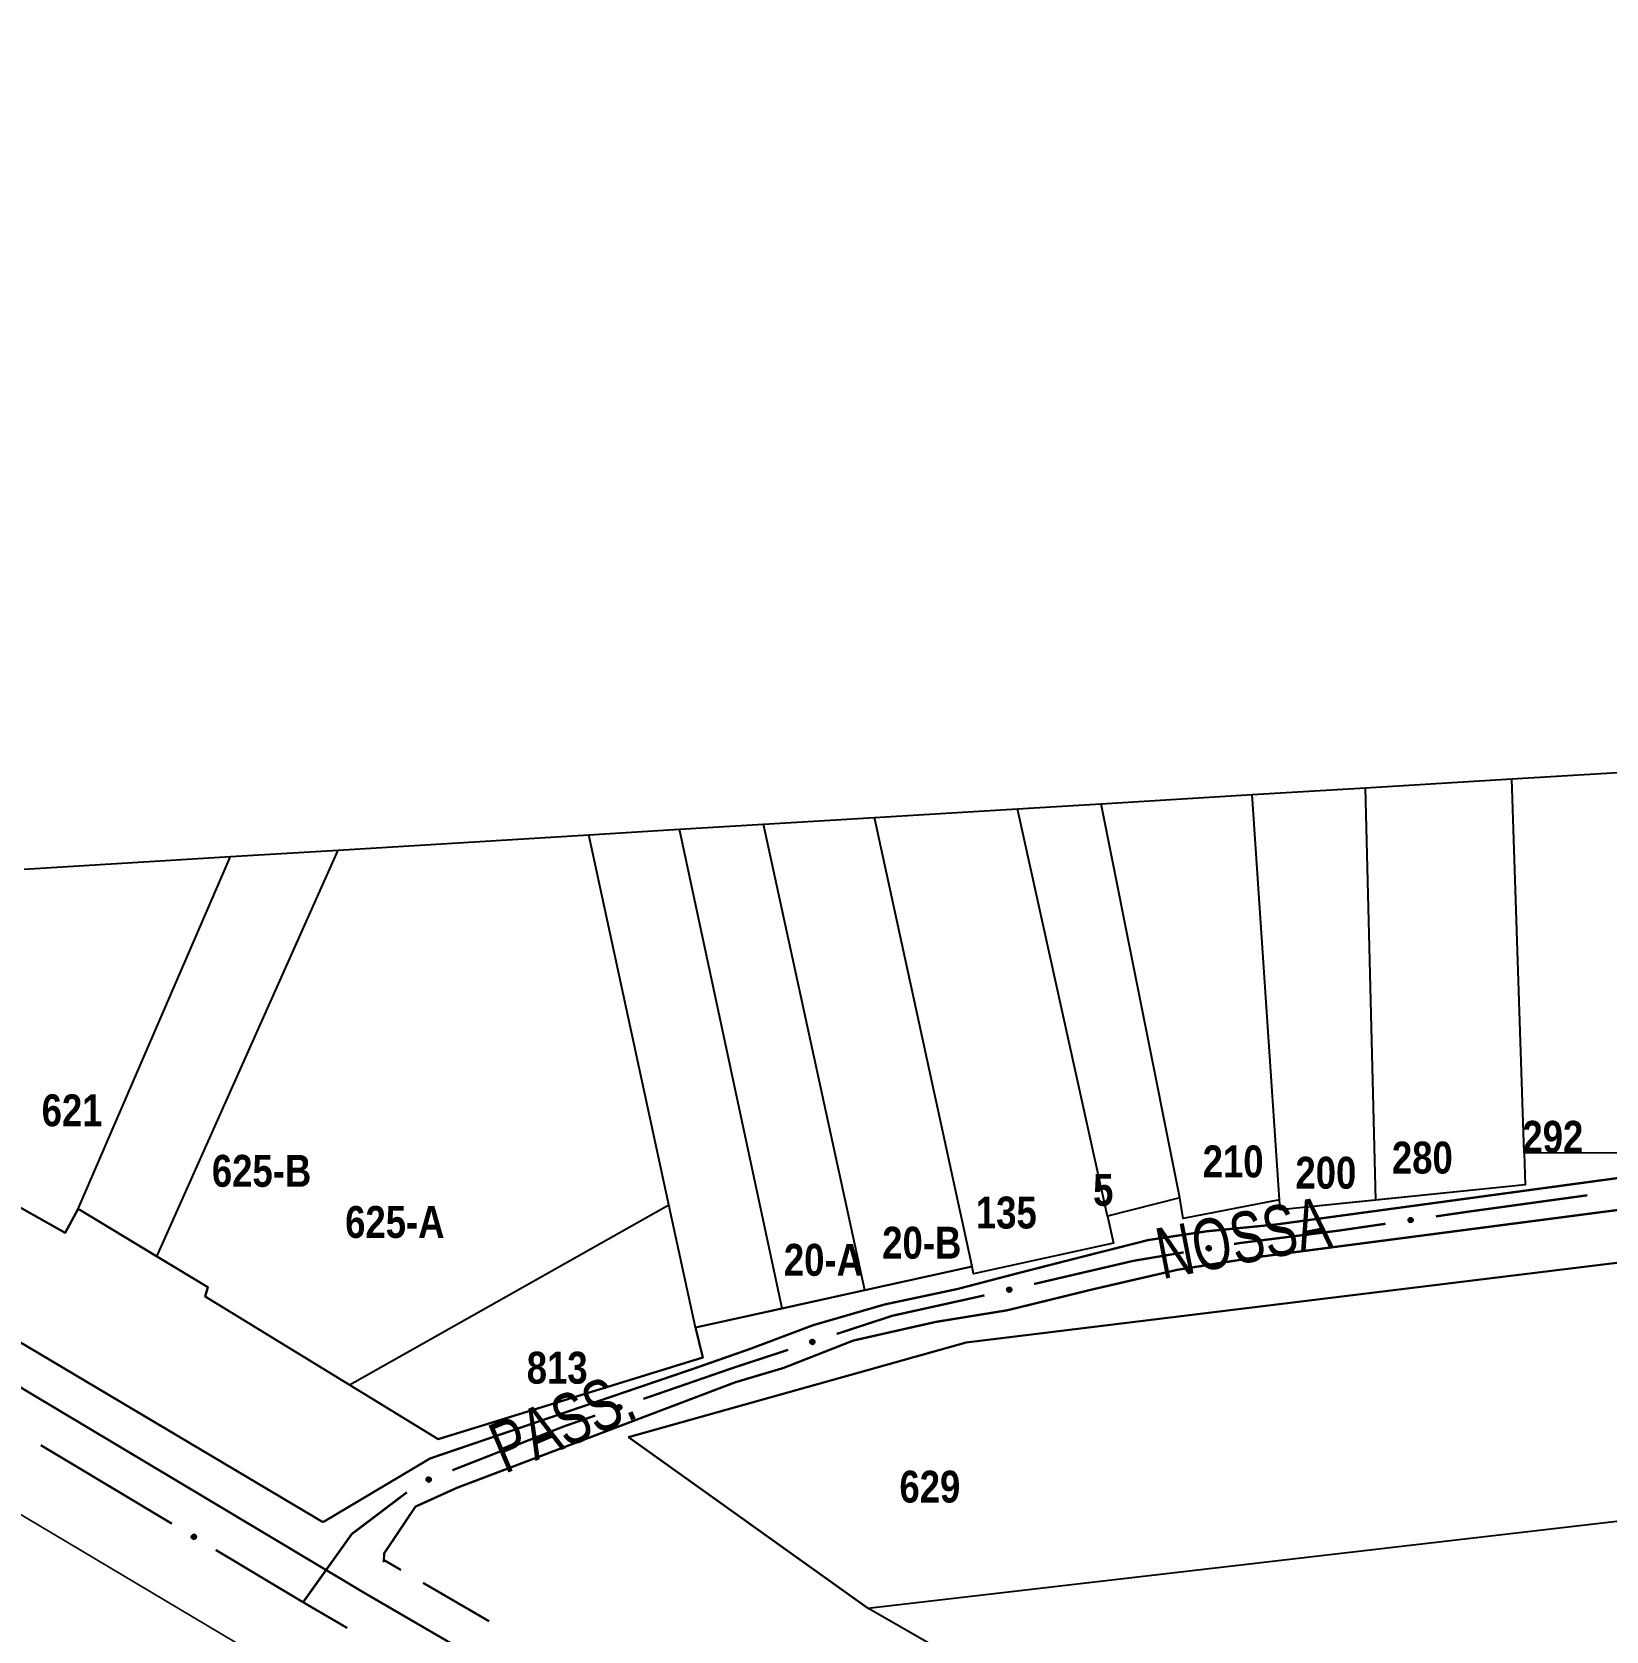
# Model space of a CAD drawing. Extents: x 203591 to 208218, y 4854879 to 4857795.
# Drawn here: x 203921.1 to 204044.6, y 4855859 to 4855984.5 of the extents above; entities that cross this region are included whole.
import ezdxf
from ezdxf.enums import TextEntityAlignment as Align

# ---------------------------------------------------------------- set-up
doc = ezdxf.new("R2010")
doc.units = 0
doc.header["$LTSCALE"] = 1.5
doc.header["$MEASUREMENT"] = 0
doc.linetypes.add('PHANTOMX2', pattern=[5, 2.5, -0.5, 0.5, -0.5, 0.5, -0.5])
doc.linetypes.add('TRACO_25', pattern=[8, 3, -1, 1, -1, 1, -1])
for name, color, linetype in [('CD-MALHA-LOTES', 40, 'CONTINUOUS'), ('LM-LIM-SETOR-FISCAL', 7, 'CONTINUOUS'), ('RU-QUADRAS', 210, 'CONTINUOUS'), ('SV-EIXO-ROD-ESTR', 7, 'CONTINUOUS'), ('SV-EIXO-RUA-N-PAV', 6, 'CONTINUOUS'), ('SV-FX-DOM-FED', 20, 'CONTINUOUS'), ('SV-ROD-ESTADUAIS', 20, 'CONTINUOUS'), ('SV-RUA-NAO-PAV-S-GUIA-C-GUIA', 7, 'PHANTOMX2'), ('SV-TXT-RUA-N-PAV-S-GUIA-C-GUIA', 7, 'CONTINUOUS'), ('Th_NmrPorta', 7, 'CONTINUOUS')]:
    doc.layers.add(name, color=color, linetype=linetype)
doc.styles.add('ARIAL', font='ARIAL.TTF')
doc.styles.get("Standard").update_dxf_attribs({"font": 'swisscbo.ttf'})
doc.linetypes.add('Limite', pattern='A,20,-3,[130,ltypeshp.shx,S=6.35,R=0,X=0,Y=0],-3,20', length=46)

msp = doc.modelspace()

# ---------------------------------------------------------------- linework, layer by layer
at = {"layer": 'CD-MALHA-LOTES', "linetype": 'Continuous', "flags": 128}
for points in [[(204025.7, 4855925.19), (204037.19, 4855925.89)], [(204037.19, 4855925.89), (204047.68, 4855926.52)], [(204038.15, 4855896.56), (204037.19, 4855925.89)], [(204004.95, 4855923.93), (204016.81, 4855924.65)], [(204016.81, 4855924.65), (204025.7, 4855925.19)], [(204018.96, 4855892.86), (204016.81, 4855924.65)], [(204026.52, 4855892.84), (204025.7, 4855925.19)], [(203978.46, 4855922.32), (203987.18, 4855922.85)], [(203987.18, 4855922.85), (203998.4, 4855923.53)], [(203994.83, 4855887.63), (203987.18, 4855922.85)], [(203998.4, 4855923.53), (204004.95, 4855923.93)], [(204005.45, 4855891.58), (203998.4, 4855923.53)], [(204011.13, 4855893.03), (204004.95, 4855923.93)], [(203964.76, 4855921.49), (203971.88, 4855921.93)], [(203971.88, 4855921.93), (203978.46, 4855922.32)], [(203979.92, 4855884.34), (203971.88, 4855921.93)], [(203986.42, 4855885.77), (203978.46, 4855922.32)], [(203930.86, 4855888.42), (203945.08, 4855920.3)], [(203936.63, 4855919.79), (203945.08, 4855920.3)], [(203945.08, 4855920.3), (203964.76, 4855921.49)], [(203971.04, 4855892.46), (203964.76, 4855921.49)], [(203920.45, 4855918.81), (203936.63, 4855919.79)], [(203924.68, 4855892.16), (203936.63, 4855919.79)], [(203908.66, 4855898.71), (203923.66, 4855890.27), (203924.68, 4855892.16)], [(204048.57, 4855896.53), (204038.15, 4855896.56)], [(204038.15, 4855896.56), (204038.23, 4855894.05)], [(204038.23, 4855894.05), (204026.52, 4855892.84)], [(204093.07, 4855893.76), (203994.38, 4855881.67), (203967.87, 4855874.24)], [(204011.13, 4855893.03), (204005.45, 4855891.58)], [(204018.96, 4855892.86), (204011.41, 4855891.41), (204011.13, 4855893.03)], [(204019.01, 4855892.07), (204018.96, 4855892.86)], [(204026.52, 4855892.84), (204019.01, 4855892.07)], [(203924.68, 4855892.16), (203930.86, 4855888.42)], [(203945.97, 4855878.36), (203971.04, 4855892.46)], [(203973.12, 4855882.84), (203971.04, 4855892.46)], [(204005.45, 4855891.58), (204005.94, 4855889.47), (203994.95, 4855887.06), (203994.83, 4855887.63)], [(203930.86, 4855888.42), (203934.85, 4855886.01)], [(203986.42, 4855885.77), (203994.83, 4855887.63)], [(203934.85, 4855886.01), (203934.64, 4855885.28)], [(203934.64, 4855885.28), (203945.97, 4855878.36)], [(203979.92, 4855884.34), (203986.42, 4855885.77)], [(203973.12, 4855882.84), (203979.92, 4855884.34)], [(203952.94, 4855874.1), (203973.7, 4855880.51), (203973.12, 4855882.84)], [(203945.97, 4855878.36), (203952.94, 4855874.1)], [(203967.87, 4855874.24), (203986.66, 4855860.84)], [(203986.66, 4855860.84), (204092.05, 4855873.08)], [(204180.98, 4855749.27), (203986.66, 4855860.84)]]:
    msp.add_lwpolyline(points, dxfattribs=at)
at = {"layer": 'LM-LIM-SETOR-FISCAL', "linetype": 'Limite', "ltscale": 0.1, "const_width": 0.13, "flags": 128}
msp.add_lwpolyline([(205796.415, 4856248.315), (205682.51, 4856182.65), (205659.3, 4856170.51), (205621.44, 4856158.01), (205507.35, 4856123.37), (205407.36, 4856092.31), (205394.74, 4856089.5), (205362.25, 4856082.61), (205354.69, 4856080.34), (205337.55, 4856076.77), (205289.87, 4856073.56), (205229.36, 4856070.3), (205219.27, 4856069.56), (205147.92, 4856065.7), (205113.32, 4856064.4), (205090.92, 4856063.16), (205009.9, 4856058.92), (204851.88, 4856050.7), (204687.08, 4856042.13), (204637.14, 4856038.78), (204603.03, 4856036.66), (204553.89, 4856035.32), (204520.66, 4856035.13), (204502.57, 4856037.61), (204484.57, 4856041.23), (204412.67, 4856060.75), (204330.68, 4856083.79), (204299.16, 4856093.11), (204270.41, 4856101.78), (204253.26, 4856107.22), (204244.69, 4856110.17), (204218.41, 4856111.79), (204202.69, 4856112.17), (204189.55, 4856111.98), (204142.89, 4856109.12), (204035.38, 4856102.27), (203993.42, 4856098.93), (203985.94, 4856098.57), (203969, 4856097.51), (203907.01, 4856092.75), (203828.45, 4856087.6), (203806.83, 4856085.89), (203745.43, 4856081.58), (203724.99, 4856080.15), (203677.22, 4856076.56), (203633.71, 4856071.22), (203591.04, 4856063.51), (203660.37, 4856023.03), (203705.27, 4855996.41), (203743.77, 4855973.31), (203818.31, 4855928.72), (203887.09, 4855887.86), (203952.66, 4855848.85), (204025, 4855805.96), (204088.2, 4855766.95), (204107.49, 4855755.62), (204177.8, 4855715.26), (204283.05, 4855651.55), (204316.3, 4855629.3), (204344.05, 4855608.74), (204359.413431, 4855596.133587), (204366.73, 4855590.13), (204395.58, 4855561.78), (204414.87, 4855540.12), (204436.53, 4855514.57), (204458.95, 4855485.04), (204486.36, 4855444.86), (204505.82, 4855416.26), (204534.16, 4855377.59), (204568.85, 4855328.27), (204604.98, 4855276.24), (204637.1, 4855229.79), (204661.77, 4855193.9), (204679.77, 4855167.91), (204703.32, 4855133.45), (204736.81, 4855084.64), (204752.67, 4855062.31), (204783.23, 4855019.37), (204803.12, 4854991.18), (204834.249649, 4854948.199642), (204845.64, 4854959.83), (204876.75, 4854964.71), (204914.35, 4854970.84), (204996.87, 4854983.31), (205090.66, 4854997.71), (205105.98, 4854999.94), (205187.94, 4855012.05), (205245.94, 4855021.11), (205272.68, 4855025.85), (205289.82, 4855028.52), (205353.63, 4855038.1), (205379.87, 4855044.32), (205380.17, 4855053.59), (205399.55, 4855054.95), (205426.54, 4855056.03), (205437.99, 4855056.62), (205499.63, 4855060.67), (205539.31, 4855063.19), (205567.09, 4855064.98), (205582.41, 4855066.09), (205635.91, 4855070), (205692.95, 4855073.42), (205739.37, 4855076.32), (205755.85, 4855076.88), (205779.09, 4855078.91), (205796.39, 4855080.33), (205832.27, 4855082.2), (205855.36, 4855083.58), (205884.96, 4855084.97), (205904.85, 4855085.43), (205945.85, 4855088.06), (205975.45, 4855089.94), (205990.04, 4855090.61), (206010.45, 4855091.62), (206021.42, 4855091.93), (206022.38, 4855094.63), (206023.19, 4855099.07), (206023.73, 4855105.32), (206023.73, 4855114.57), (206023.61, 4855122.77), (206023.73, 4855128.91), (206023.31, 4855148.74), (206059.09, 4855155.08), (206090.43, 4855139.24), (206138.56, 4855111.07), (206178.75, 4855088.19), (206206.79, 4855072.52), (206222.46, 4855062.86), (206230.38, 4855057.64), (206237.19, 4855052.51), (206245.02, 4855046.96), (206277.61, 4855028.92), (206315.11, 4855009.06), (206322.43, 4855004.94), (206334.61, 4854998.15), (206344.05, 4854991.94), (206370.01, 4854978.16), (206377.13, 4854974.52), (206383.62, 4854970.88), (206391.86, 4854965.97), (206400.96, 4854960.99), (206409.67, 4854956.24), (206418.06, 4854951.81), (206428.03, 4854946.58), (206436.74, 4854941.99), (206446.39, 4854936.45), (206454.94, 4854931.86), (206463.33, 4854927.27), (206473.94, 4854921.41), (206483.44, 4854916.66), (206493.49, 4854911.28), (206502.2, 4854906.53), (206509.16, 4854902.73), (206517.55, 4854899.17), (206528.48, 4854896), (206549.69, 4854889.67), (206564.41, 4854883.97), (206567.2, 4854879.08), (206570.83, 4854883.26), (206576.05, 4854891.17), (206582.86, 4854902.57), (206588.24, 4854910.17), (206594.1, 4854919.67), (206601.38, 4854929.09), (206611.99, 4854937.95), (206625.76, 4854949.98), (206640.32, 4854965.18), (206646.34, 4854973.73), (206650.93, 4854980.7), (206656.31, 4854989.4), (206659.8, 4854993.84), (206666.37, 4855000.56), (206674.91, 4855008.32), (206682.51, 4855016.24), (206687.1, 4855021.3), (206689.8, 4855026.21), (206695.97, 4855035.87), (206702.46, 4855046.95), (206709.74, 4855060.01), (206715.44, 4855068.88), (206721.77, 4855075.21), (206727.79, 4855082.65), (206732.22, 4855088.66), (206736.5, 4855097.05), (206739.58, 4855106.79), (206740.85, 4855116.29), (206741.17, 4855125.63), (206741.64, 4855134.02), (206741.17, 4855142.09), (206742.12, 4855150.72), (206742.75, 4855160.06), (206742.43, 4855173.36), (206743.07, 4855183.81), (206745.76, 4855192.36), (206748.45, 4855197.74), (206758.11, 4855205.5), (206768.24, 4855208.82), (206775.2, 4855210.56), (206778.84, 4855212.3), (206783.44, 4855216.26), (206786.6, 4855221.64), (206789.29, 4855225.29), (206792.14, 4855229.4), (206795.63, 4855232.73), (206801.01, 4855234.47), (206808.45, 4855236.21), (206816.52, 4855237.63), (206822.22, 4855240.17), (206827.6, 4855242.54), (206831.4, 4855244.28), (206836.63, 4855244.44), (206839.95, 4855243.97), (206842.19, 4855243.65), (206845.62, 4855240.46), (206849.62, 4855235.99), (206854.58, 4855232.12), (206859.64, 4855229.78), (206864.76, 4855227.39), (206870.2, 4855225.04), (206874.73, 4855222.3), (206878.92, 4855219.29), (206882.98, 4855215.83), (206887.98, 4855212.7), (206893.95, 4855209.85), (206900.29, 4855207.85), (206907.15, 4855206.19), (206913.73, 4855205.04), (206920.81, 4855203.6), (206927.56, 4855201.94), (206933.6, 4855200.48), (206939.89, 4855199.17), (206945.67, 4855197.5), (206951.88, 4855196.77), (206955.646692, 4855197.169441), (206957.306662, 4855197.34315), (206961.862616, 4855199.664984), (206966.527907, 4855198.429918), (206972.051755, 4855197.762708), (206977.408644, 4855196.392723), (206983.226231, 4855195.866614), (206988.517313, 4855195.575902), (206994.381656, 4855194.986132), (206999.439545, 4855194.39722), (207005.614593, 4855193.621657), (207012.363297, 4855193.601324), (207017.572169, 4855195.36525), (207023.03395, 4855199.405412), (207027.732957, 4855202.047994), (207032.274552, 4855204.906141), (207036.833943, 4855207.976499), (207041.709791, 4855210.664404), (207047.645836, 4855212.460922), (207053.627362, 4855214.050921), (207060.025663, 4855216.416757), (207065.622577, 4855219.182648), (207071.297192, 4855222.28006), (207076.000549, 4855226.442043), (207079.81713, 4855231.025691), (207081.103271, 4855236.760794), (207082.59759, 4855241.307754), (207088.023389, 4855243.939561), (207090.578395, 4855249.590665), (207089.808985, 4855256.17649), (207088.296416, 4855261.394437), (207091.682817, 4855264.782116), (207096.437455, 4855266.14688), (207101.10609, 4855269.633922), (207105.023599, 4855274.180832), (207109.741577, 4855275.556417), (207115.560457, 4855275.105675), (207120.834136, 4855274.222138), (207125.843848, 4855273.366924), (207131.736831, 4855271.630579), (207137.125757, 4855270.101991), (207140.28442, 4855270.079902), (207149.515925, 4855272.920652), (207159.750695, 4855279.150512), (207168.205506, 4855287.160332), (207178.440276, 4855293.835183), (207190.455007, 4855299.175063), (207198.909818, 4855306.294903), (207210.479558, 4855312.524764), (207226.054209, 4855320.312089), (207238.95892, 4855331.88183), (207248.7487, 4855350.571411), (207250.973651, 4855379.940753), (207256.758521, 4855404.860194), (207263.433371, 4855423.994765), (207271.888182, 4855446.689256), (207282.567942, 4855472.943668), (207294.805168, 4855494.970674), (207326.84445, 4855524.340016), (207365.558582, 4855558.159258), (207387.072345, 4855586.866424), (207407.157013, 4855615.155159), (207422.962295, 4855638.924947), (207434.532036, 4855666.069339), (207438.091956, 4855689.65381), (207436.311996, 4855734.152813), (207437.646966, 4855776.64936), (207435.867006, 4855804.683732), (207437.201976, 4855838.502973), (207442.986846, 4855862.087445), (207450.106687, 4855888.786846), (207460.341457, 4855908.811397), (207484.893222, 4855935.842551), (207514.888754, 4855951.474025), (207555.868566, 4855955.698748), (207618.394465, 4855944.291996), (207657.684388, 4855935.842551), (207679.230475, 4855930.772883), (207701.081061, 4855927.500978), (207727.335472, 4855933.285849), (207757.594794, 4855943.075629), (207797.198906, 4855948.41551), (207840.362939, 4855943.520619), (207880.857031, 4855931.060899), (207908.46854, 4855922.081144), (207928.081857, 4855916.750273), (207978.978222, 4855907.32502), (207988.919986, 4855905.773418), (208022.363859, 4855902.136547), (208058.853041, 4855901.246567), (208090.002343, 4855903.026527), (208114.955167, 4855908.683361), (208130.682304, 4855913.813432), (208161.847626, 4855928.407512), (208188.891822, 4855948.61949), (208218.286591, 4855981.057933), (208187.445907, 4855991.449903), (208165.321069, 4856010.222493), (208159.224361, 4856022.94), (208156.58974, 4856039.12589), (208148.685879, 4856065.472094), (208141.72335, 4856085.385589), (208131.121743, 4856100.600365), (208114.978287, 4856123.563692), (208106.091421, 4856139.449948), (208093.205298, 4856162.116022), (208084.73682, 4856199.326829), (208076.797221, 4856229.27502), (208073.616124, 4856257.1496), (208067.838157, 4856284.431712), (208065.021572, 4856320.096316), (208063.518292, 4856367.226456), (208062.416051, 4856397.165935), (208051.054374, 4856419.94066), (208041.168955, 4856425.250761), (208034.147983, 4856457.455812), (208021.67975, 4856492.348298), (208031.159526, 4856541.689942), (208020.976111, 4856586.808408), (208019.467809, 4856600.268866), (208028.327718, 4856624.553543), (208027.926294, 4856671.90573), (208026.162133, 4856750.628679), (208030.440265, 4856795.701991), (208034.406877, 4856848.418794), (208036.125381, 4856871.257936), (208022.299519, 4856927.922659), (208010.560024, 4856953.886397), (208008.303255, 4856989.771934), (207999.795743, 4857038.357717), (207992.204293, 4857055.360826), (207973.187812, 4857100.767903), (207964.482023, 4857136.653753), (207955.32649, 4857174.790688), (207947.06, 4857205.66), (207936.24, 4857242.09), (207927.67, 4857273.58), (207918.98, 4857320.37), (207891.61, 4857379.79), (207864.78, 4857442.58), (207832.53, 4857508.13), (207814.62, 4857556.12), (207809.96, 4857575.68), (207785.03, 4857617.04), (207772.89, 4857638.07), (207748.63, 4857685.56), (207726.14, 4857726.05), (207670.54, 4857791.94), (207637.716929, 4857752.579866), (207327.499503, 4857249.046871), (207320.676618, 4857251.493261), (207314.080136, 4857253.877844), (207301.63279, 4857226.347664), (207278.712679, 4857178.433894), (207276.5774, 4857174.787641), (207262.892453, 4857152.57806), (207252.462304, 4857134.399802), (207240.885989, 4857115.917861), (207229.906692, 4857098.269253), (207214.91377, 4857077.033986), (207202.397592, 4857060.643753), (207187.795384, 4857042.763498), (207183.851205, 4857038.068132), (207172.84771, 4857025.964287), (207149.87276, 4857002.228535), (207122.979462, 4856978.24558), (207115.279823, 4856971.792429), (207096.554824, 4856956.721089), (207093.179038, 4856954.256239), (207063.969674, 4856931.265115), (207039.009706, 4856911.05036), (207002.55255, 4856880.952023), (206995.622513, 4856875.427191), (206955.697742, 4856843.197587), (206925.76, 4856819.17), (206889.95, 4856790.29), (206863.87, 4856769.12), (206847.05, 4856755.62), (206812.934473, 4856729.478313), (206791.2, 4856713), (206771.48, 4856697.98), (206751.62, 4856684.07), (206724.81, 4856665.42), (206695.34, 4856644.45), (206670.42, 4856628.03), (206663.08, 4856623.07), (206633.21, 4856602.21), (206600.85, 4856580.16), (206591.4, 4856573.83), (206573.31, 4856561.53), (206563.13, 4856555.38), (206553.22, 4856549.54), (206544.9, 4856545.03), (206536.19, 4856541.04), (206524.84, 4856536.19), (206513.22, 4856531.58), (206498.3, 4856526.31), (206481.81, 4856521.39), (206460.98, 4856515.61), (206436.55, 4856509.25), (206404.85, 4856501.32), (206376.503498, 4856494.172169), (206338.854515, 4856484.264542), (206332.61, 4856481.61), (206321.41, 4856478.45), (206309.98, 4856474.91), (206297.27, 4856470.73), (206283.09, 4856465.93), (206265.98, 4856460.4), (206237.37, 4856450.17), (206227.79, 4856446.64), (206207.64, 4856438.98), (206187.88, 4856431.02), (206170.1, 4856423.58), (206145.59, 4856412.49), (206123.09, 4856402.3), (206095.56, 4856389.84), (206084.72388, 4856385.188271), (206064.4, 4856375.95), (206043.92, 4856366.69), (206002.95, 4856348.23), (205973.98, 4856334.81), (205918.83, 4856309.59), (205889.94, 4856296.39), (205871.28, 4856287.81), (205863.09, 4856283.51), (205834.67, 4856269.04), (205796.415, 4856248.315)], dxfattribs=at)
at = {"layer": 'RU-QUADRAS', "color": 6, "linetype": 'Continuous'}
msp.add_lwpolyline([(204068.16, 4855896.53), (204038.15, 4855896.56), (204038.23, 4855894.05), (204019.01, 4855892.07), (204018.96, 4855892.86), (204011.41, 4855891.41), (204011.13, 4855893.03), (204005.45, 4855891.58), (204005.94, 4855889.47), (203994.95, 4855887.06), (203994.83, 4855887.63), (203973.12, 4855882.84), (203973.7, 4855880.51), (203952.94, 4855874.1), (203934.64, 4855885.28), (203934.85, 4855886.01), (203924.68, 4855892.16), (203923.66, 4855890.27), (203889.73, 4855909.35), (203888.71, 4855907.89), (203776.52, 4855977.82)], dxfattribs=at)
msp.add_lwpolyline([(203967.87, 4855874.24), (203994.38, 4855881.67), (204093.07, 4855893.76), (204108.15, 4855894.2), (204108.15, 4855892.6), (204122.57, 4855891.14), (204122.57, 4855889.54), (204128.54, 4855889.25), (204137.42, 4855881.67), (204137.86, 4855878.91), (204288.47, 4855897.4), (204302.31, 4855826.9), (204323, 4855718.39, -0.0253075114), (204318.77, 4855694.21), (204314.84, 4855683.57), (204300.42, 4855662.6), (204167.58, 4855747.08), (204180.98, 4855749.27), (203986.66, 4855860.84)], format="xyb", close=True, dxfattribs=at)
at = {"layer": 'SV-EIXO-ROD-ESTR', "const_width": 0.18, "flags": 128}
for points in [[(203932.038163, 4855867.459785), (203921.741494, 4855873.622462)], [(203942.33, 4855861.3), (203935.470387, 4855865.405559)], [(203942.334866, 4855861.297162), (203942.33, 4855861.3)], [(203945.790038, 4855859.281775), (203942.334866, 4855861.297162)]]:
    msp.add_lwpolyline(points, dxfattribs=at)
at = {"layer": 'SV-EIXO-ROD-ESTR', "flags": 128}
msp.add_lwpolyline([(203933.821028, 4855866.264428), (203933.773767, 4855866.251844), (203933.730575, 4855866.250692), (203933.694273, 4855866.2601), (203933.664363, 4855866.276778), (203933.635685, 4855866.297287), (203933.611333, 4855866.324343), (203933.590957, 4855866.36036), (203933.578, 4855866.407681), (203933.579728, 4855866.452005), (203933.587048, 4855866.488088), (203933.602643, 4855866.520278), (203933.623033, 4855866.547804), (203933.651974, 4855866.572169), (203933.688675, 4855866.592462), (203933.736574, 4855866.604339), (203933.778926, 4855866.605178), (203933.813799, 4855866.595156), (203933.846062, 4855866.579273), (203933.875089, 4855866.557984), (203933.89884, 4855866.531287), (203933.919205, 4855866.494298), (203933.930301, 4855866.446867), (203933.93162, 4855866.404635), (203933.922091, 4855866.36963), (203933.905738, 4855866.338219), (203933.885518, 4855866.309205), (203933.859339, 4855866.283594), (203933.821028, 4855866.264428)], close=True, dxfattribs=at)
for points in [[(203933.859339, 4855866.283594), (203933.578, 4855866.407681)], [(203933.885518, 4855866.309205), (203933.579728, 4855866.452005)], [(203933.868442, 4855866.29895), (203933.582571, 4855866.427111)], [(203933.891816, 4855866.324717), (203933.586741, 4855866.465962)], [(203933.905738, 4855866.338219), (203933.587048, 4855866.488088)], [(203933.840386, 4855866.275986), (203933.588469, 4855866.383825)], [(203933.911907, 4855866.355629), (203933.597696, 4855866.505522)], [(203933.922091, 4855866.36963), (203933.602643, 4855866.520278)], [(203933.924272, 4855866.389575), (203933.615685, 4855866.532921)], [(203933.93162, 4855866.404635), (203933.623033, 4855866.547804)], [(203933.929613, 4855866.427725), (203933.642101, 4855866.558458)], [(203933.930301, 4855866.446867), (203933.651974, 4855866.572169)], [(203933.920673, 4855866.471242), (203933.6732, 4855866.581191)], [(203933.919205, 4855866.494298), (203933.688675, 4855866.592462)], [(203933.903075, 4855866.513579), (203933.71952, 4855866.594815)], [(203933.89884, 4855866.531287), (203933.736574, 4855866.604339)], [(203933.882914, 4855866.546319), (203933.763507, 4855866.601883)], [(203933.875089, 4855866.557984), (203933.778926, 4855866.605178)], [(203933.821028, 4855866.264428), (203933.590957, 4855866.36036)], [(203933.795006, 4855866.258619), (203933.607707, 4855866.338915)], [(203933.773767, 4855866.251844), (203933.611333, 4855866.324343)], [(203933.749148, 4855866.251081), (203933.631612, 4855866.307115)], [(203933.730575, 4855866.250692), (203933.635685, 4855866.297287)]]:
    msp.add_lwpolyline(points, dxfattribs=at)
at = {"layer": 'SV-EIXO-RUA-N-PAV', "const_width": 0.18, "flags": 128}
for points in [[(204033.73, 4855891.93), (204043.118316, 4855893.22218)], [(204031.23333, 4855891.565235), (204033.21232, 4855891.854367)], [(204033.21232, 4855891.854367), (204033.73, 4855891.93)], [(204015.8, 4855889.47), (204023.316596, 4855890.414394)], [(204023.316596, 4855890.414394), (204023.6, 4855890.45)], [(204023.6, 4855890.45), (204027.275349, 4855890.986971)], [(204015.381492, 4855889.40008), (204015.8, 4855889.47)], [(203999.699981, 4855886.26414), (204007.491475, 4855888.078699)], [(204007.491475, 4855888.078699), (204007.54, 4855888.09)], [(204007.54, 4855888.09), (204011.436175, 4855888.740935)], [(203988.57, 4855883.77), (203995.801188, 4855885.370275)], [(203984.20346, 4855882.342818), (203988.005529, 4855883.585506)], [(203988.005529, 4855883.585506), (203988.57, 4855883.77)], [(203976.24, 4855879.74), (203980.401391, 4855881.10013)], [(203969.035999, 4855877.250659), (203975.652136, 4855879.536864)], [(203975.652136, 4855879.536864), (203976.24, 4855879.74)], [(203962.426753, 4855874.945785), (203962.87, 4855875.12)], [(203962.87, 4855875.12), (203965.255349, 4855875.944257)], [(203954.050521, 4855871.653561), (203962.426753, 4855874.945785)], [(203946.15, 4855866.65), (203950.476991, 4855869.924256)], [(203945.816566, 4855866.183017), (203946.15, 4855866.65)], [(203942.33, 4855861.3), (203945.816566, 4855866.183017)]]:
    msp.add_lwpolyline(points, dxfattribs=at)
at = {"layer": 'SV-EIXO-RUA-N-PAV', "flags": 128}
for points in [[(204029.096255, 4855891.364256), (204029.124917, 4855891.403886), (204029.157654, 4855891.432085), (204029.191728, 4855891.447745), (204029.225446, 4855891.453733), (204029.260632, 4855891.455973), (204029.296605, 4855891.450405), (204029.335162, 4855891.435381), (204029.375118, 4855891.406908), (204029.401801, 4855891.371474), (204029.418942, 4855891.338889), (204029.427209, 4855891.304089), (204029.428813, 4855891.269871), (204029.421793, 4855891.232696), (204029.406187, 4855891.193771), (204029.376584, 4855891.154287), (204029.3443, 4855891.126861), (204029.310944, 4855891.112579), (204029.275905, 4855891.104489), (204029.239956, 4855891.102632), (204029.204676, 4855891.108301), (204029.165513, 4855891.124086), (204029.126929, 4855891.15382), (204029.099208, 4855891.185707), (204029.084461, 4855891.218854), (204029.077273, 4855891.253529), (204029.074597, 4855891.288792), (204029.078688, 4855891.325186), (204029.096255, 4855891.364256)], [(204013.248977, 4855889.155407), (204013.276822, 4855889.195615), (204013.308975, 4855889.224478), (204013.342722, 4855889.240832), (204013.376311, 4855889.247509), (204013.411443, 4855889.250468), (204013.447523, 4855889.245638), (204013.486379, 4855889.231406), (204013.526909, 4855889.203757), (204013.554312, 4855889.168876), (204013.572116, 4855889.136649), (204013.581094, 4855889.102025), (204013.583397, 4855889.067848), (204013.57714, 4855889.030536), (204013.562333, 4855888.9913), (204013.533545, 4855888.951218), (204013.501829, 4855888.923138), (204013.468772, 4855888.908176), (204013.433907, 4855888.89937), (204013.398003, 4855888.896779), (204013.362614, 4855888.901725), (204013.323136, 4855888.916704), (204013.283952, 4855888.945642), (204013.255584, 4855888.976956), (204013.240162, 4855889.009793), (204013.232265, 4855889.044314), (204013.228868, 4855889.079516), (204013.232214, 4855889.115985), (204013.248977, 4855889.155407)], [(203997.587203, 4855885.885122), (203997.61245, 4855885.92701), (203997.642714, 4855885.957849), (203997.675359, 4855885.976304), (203997.708459, 4855885.985091), (203997.743334, 4855885.990266), (203997.779646, 4855885.987726), (203997.819325, 4855885.97598), (203997.861522, 4855885.950949), (203997.891076, 4855885.91787), (203997.910881, 4855885.886833), (203997.922031, 4855885.852847), (203997.926491, 4855885.818883), (203997.922605, 4855885.781251), (203997.910309, 4855885.741157), (203997.884112, 4855885.699335), (203997.854235, 4855885.669305), (203997.82219, 4855885.652283), (203997.787951, 4855885.641291), (203997.752283, 4855885.636434), (203997.716653, 4855885.639133), (203997.676306, 4855885.651586), (203997.635371, 4855885.677989), (203997.60508, 4855885.707446), (203997.587612, 4855885.739243), (203997.577549, 4855885.773195), (203997.571933, 4855885.808111), (203997.572966, 4855885.84472), (203997.587203, 4855885.885122)], [(203982.131656, 4855881.78147), (203982.153164, 4855881.825396), (203982.180631, 4855881.858749), (203982.211547, 4855881.879974), (203982.243757, 4855881.891607), (203982.27805, 4855881.899796), (203982.314445, 4855881.900424), (203982.354995, 4855881.892173), (203982.39921, 4855881.870907), (203982.431528, 4855881.840524), (203982.453958, 4855881.811328), (203982.468022, 4855881.77844), (203982.475419, 4855881.744993), (203982.474821, 4855881.707165), (203982.466059, 4855881.666154), (203982.443599, 4855881.622212), (203982.416447, 4855881.589697), (203982.386004, 4855881.569953), (203982.352851, 4855881.556024), (203982.317741, 4855881.548083), (203982.28201, 4855881.547672), (203982.240734, 4855881.556569), (203982.197657, 4855881.579311), (203982.164919, 4855881.606022), (203982.144752, 4855881.636179), (203982.131773, 4855881.669128), (203982.123142, 4855881.703423), (203982.120987, 4855881.739983), (203982.131656, 4855881.78147)], [(203966.97392, 4855876.654576), (203966.994687, 4855876.698857), (203967.021589, 4855876.732667), (203967.052144, 4855876.754409), (203967.084154, 4855876.76658), (203967.118305, 4855876.775345), (203967.154685, 4855876.776584), (203967.195367, 4855876.769016), (203967.239933, 4855876.748496), (203967.272757, 4855876.718661), (203967.295675, 4855876.689845), (203967.310289, 4855876.657198), (203967.318247, 4855876.62388), (203967.318285, 4855876.586048), (203967.310213, 4855876.544895), (203967.288495, 4855876.500582), (203967.261893, 4855876.467616), (203967.231787, 4855876.447362), (203967.198872, 4855876.432878), (203967.1639, 4855876.424349), (203967.128182, 4855876.423337), (203967.086762, 4855876.431539), (203967.043309, 4855876.453555), (203967.010126, 4855876.479712), (203966.989455, 4855876.509526), (203966.975925, 4855876.542251), (203966.966718, 4855876.576397), (203966.96395, 4855876.612915), (203966.97392, 4855876.654576)], [(203952.015146, 4855870.971848), (203952.034044, 4855871.016958), (203952.059511, 4855871.051863), (203952.089131, 4855871.074862), (203952.120604, 4855871.088361), (203952.154359, 4855871.098544), (203952.190655, 4855871.101302), (203952.231619, 4855871.095441), (203952.277003, 4855871.0768), (203952.311045, 4855871.048362), (203952.335147, 4855871.02053), (203952.351112, 4855870.988521), (203952.360455, 4855870.955565), (203952.362074, 4855870.917767), (203952.355728, 4855870.876313), (203952.33588, 4855870.831131), (203952.310678, 4855870.797082), (203952.281445, 4855870.775589), (203952.249164, 4855870.759742), (203952.214579, 4855870.749759), (203952.178934, 4855870.747257), (203952.137207, 4855870.753721), (203952.092872, 4855870.773902), (203952.058626, 4855870.79865), (203952.036728, 4855870.827574), (203952.021842, 4855870.859706), (203952.011217, 4855870.893437), (203952.006925, 4855870.929807), (203952.015146, 4855870.971848)]]:
    msp.add_lwpolyline(points, close=True, dxfattribs=at)
for points in [[(204029.143509, 4855891.420041), (204029.270002, 4855891.450933)], [(204029.157654, 4855891.432085), (204029.260632, 4855891.455973)], [(204029.074597, 4855891.288792), (204029.401801, 4855891.371474)], [(204029.077273, 4855891.253529), (204029.418942, 4855891.338889)], [(204029.078688, 4855891.325186), (204029.375118, 4855891.406908)], [(204029.079524, 4855891.272792), (204029.405191, 4855891.356227)], [(204029.081343, 4855891.307533), (204029.38386, 4855891.388964)], [(204029.0835, 4855891.23614), (204029.421713, 4855891.318649)], [(204029.084461, 4855891.218854), (204029.427209, 4855891.304089)], [(204029.088563, 4855891.343063), (204029.351925, 4855891.418774)], [(204029.09538, 4855891.202021), (204029.425097, 4855891.286048)], [(204029.096255, 4855891.364256), (204029.335162, 4855891.435381)], [(204029.099208, 4855891.185707), (204029.428813, 4855891.269871)], [(204029.112744, 4855891.385208), (204029.308627, 4855891.441407)], [(204029.115361, 4855891.169086), (204029.420775, 4855891.249562)], [(204029.124917, 4855891.403886), (204029.296605, 4855891.450405)], [(204029.126929, 4855891.15382), (204029.421793, 4855891.232696)], [(204029.149799, 4855891.141022), (204029.411052, 4855891.212287)], [(204029.165513, 4855891.124086), (204029.406187, 4855891.193771)], [(204029.190199, 4855891.119344), (204029.383776, 4855891.172448)], [(204029.204676, 4855891.108301), (204029.376584, 4855891.154287)], [(204029.226519, 4855891.106723), (204029.354164, 4855891.139162)], [(204029.239956, 4855891.102632), (204029.3443, 4855891.126861)], [(204013.228868, 4855889.079516), (204013.554312, 4855889.168876)], [(204013.232214, 4855889.115985), (204013.526909, 4855889.203757)], [(204013.232265, 4855889.044314), (204013.572116, 4855889.136649)], [(204013.234122, 4855889.06362), (204013.558013, 4855889.153702)], [(204013.23523, 4855889.098391), (204013.536017, 4855889.185996)], [(204013.238847, 4855889.027056), (204013.575301, 4855889.11647)], [(204013.240162, 4855889.009793), (204013.581094, 4855889.102025)], [(204013.241721, 4855889.134061), (204013.503478, 4855889.215145)], [(204013.248977, 4855889.155407), (204013.486379, 4855889.231406)], [(204013.251423, 4855888.993188), (204013.579352, 4855889.083944)], [(204013.255584, 4855888.976956), (204013.583397, 4855889.067848)], [(204013.265034, 4855889.176692), (204013.459726, 4855889.236888)], [(204013.272073, 4855888.960669), (204013.575777, 4855889.047378)], [(204013.276822, 4855889.195615), (204013.447523, 4855889.245638)], [(204013.283952, 4855888.945642), (204013.57714, 4855889.030536)], [(204013.29508, 4855889.212147), (204013.420914, 4855889.245621)], [(204013.307079, 4855888.933315), (204013.566818, 4855889.009912)], [(204013.308975, 4855889.224478), (204013.411443, 4855889.250468)], [(204013.323136, 4855888.916704), (204013.562333, 4855888.9913)], [(204013.347914, 4855888.912468), (204013.540364, 4855888.969523)], [(204013.362614, 4855888.901725), (204013.533545, 4855888.951218)], [(204013.384484, 4855888.900594), (204013.511439, 4855888.935638)], [(204013.398003, 4855888.896779), (204013.501829, 4855888.923138)], [(203997.571933, 4855885.808111), (203997.891076, 4855885.91787)], [(203997.572966, 4855885.84472), (203997.861522, 4855885.950949)], [(203997.577089, 4855885.827351), (203997.871735, 4855885.933799)], [(203997.577549, 4855885.773195), (203997.910881, 4855885.886833)], [(203997.578181, 4855885.792579), (203997.895729, 4855885.90296)], [(203997.581312, 4855885.86336), (203997.837418, 4855885.960833)], [(203997.585209, 4855885.756388), (203997.915336, 4855885.866896)], [(203997.587203, 4855885.885122), (203997.819325, 4855885.97598)], [(203997.587612, 4855885.739243), (203997.922031, 4855885.852847)], [(203997.599901, 4855885.723383), (203997.921435, 4855885.834692)], [(203997.601883, 4855885.90738), (203997.792379, 4855885.979766)], [(203997.60508, 4855885.707446), (203997.926491, 4855885.818883)], [(203997.61245, 4855885.92701), (203997.779646, 4855885.987726)], [(203997.622566, 4855885.692234), (203997.92018, 4855885.797972)], [(203997.629627, 4855885.944664), (203997.753092, 4855885.986028)], [(203997.635371, 4855885.677989), (203997.922605, 4855885.781251)], [(203997.642714, 4855885.957849), (203997.743334, 4855885.990266)], [(203997.659231, 4855885.667148), (203997.913608, 4855885.760015)], [(203997.676306, 4855885.651586), (203997.910309, 4855885.741157)], [(203997.701303, 4855885.648926), (203997.88976, 4855885.718034)], [(203997.716653, 4855885.639133), (203997.884112, 4855885.699335)], [(203997.738551, 4855885.639387), (203997.863036, 4855885.682388)], [(203997.752283, 4855885.636434), (203997.854235, 4855885.669305)], [(203982.120987, 4855881.739983), (203982.39921, 4855881.870907)], [(203982.123142, 4855881.703423), (203982.431528, 4855881.840524)], [(203982.126604, 4855881.723038), (203982.410875, 4855881.854711)], [(203982.127679, 4855881.759278), (203982.374337, 4855881.878657)], [(203982.130717, 4855881.688493), (203982.437461, 4855881.826076)], [(203982.131656, 4855881.78147), (203982.354995, 4855881.892173)], [(203982.131773, 4855881.669128), (203982.453958, 4855881.811328)], [(203982.140866, 4855881.65305), (203982.46013, 4855881.791854)], [(203982.144344, 4855881.804921), (203982.327822, 4855881.893601)], [(203982.144752, 4855881.636179), (203982.468022, 4855881.77844)], [(203982.153164, 4855881.825396), (203982.314445, 4855881.900424)], [(203982.158373, 4855881.621448), (203982.469008, 4855881.760302)], [(203982.164919, 4855881.606022), (203982.475419, 4855881.744993)], [(203982.168739, 4855881.844477), (203982.288139, 4855881.896422)], [(203982.180631, 4855881.858749), (203982.27805, 4855881.899796)], [(203982.183662, 4855881.592389), (203982.47095, 4855881.723612)], [(203982.197657, 4855881.579311), (203982.474821, 4855881.707165)], [(203982.22237, 4855881.570587), (203982.467705, 4855881.685227)], [(203982.240734, 4855881.556569), (203982.466059, 4855881.666154)], [(203982.265867, 4855881.556093), (203982.447599, 4855881.641331)], [(203982.28201, 4855881.547672), (203982.443599, 4855881.622212)], [(203982.303803, 4855881.54983), (203982.424076, 4855881.603496)], [(203982.317741, 4855881.548083), (203982.416447, 4855881.589697)], [(203966.96395, 4855876.612915), (203967.239933, 4855876.748496)], [(203966.966718, 4855876.576397), (203967.272757, 4855876.718661)], [(203966.969851, 4855876.596067), (203967.251869, 4855876.732498)], [(203966.970317, 4855876.63232), (203967.214934, 4855876.755827)], [(203966.97392, 4855876.654576), (203967.195367, 4855876.769016)], [(203966.974544, 4855876.561596), (203967.278932, 4855876.704314)], [(203966.975925, 4855876.542251), (203967.295675, 4855876.689845)], [(203966.985287, 4855876.526329), (203967.302174, 4855876.670478)], [(203966.986212, 4855876.678236), (203967.168174, 4855876.769987)], [(203966.989455, 4855876.509526), (203967.310289, 4855876.657198)], [(203966.994687, 4855876.698857), (203967.154685, 4855876.776584)], [(203967.003322, 4855876.495025), (203967.31158, 4855876.639079)], [(203967.00994, 4855876.718196), (203967.12845, 4855876.772141)], [(203967.010126, 4855876.479712), (203967.318247, 4855876.62388)], [(203967.021589, 4855876.732667), (203967.118305, 4855876.775345)], [(203967.029096, 4855876.466395), (203967.314139, 4855876.602428)], [(203967.043309, 4855876.453555), (203967.318285, 4855876.586048)], [(203967.068165, 4855876.445247), (203967.311539, 4855876.563994)], [(203967.086762, 4855876.431539), (203967.310213, 4855876.544895)], [(203967.1119, 4855876.431486), (203967.292173, 4855876.519766)], [(203967.128182, 4855876.423337), (203967.288495, 4855876.500582)], [(203967.149936, 4855876.425861), (203967.26929, 4855876.481541)], [(203967.1639, 4855876.424349), (203967.261893, 4855876.467616)], [(203952.006925, 4855870.929807), (203952.277003, 4855871.0768)], [(203952.011217, 4855870.893437), (203952.311045, 4855871.048362)], [(203952.012476, 4855870.949462), (203952.251719, 4855871.083081)], [(203952.013525, 4855870.913221), (203952.289597, 4855871.061315)], [(203952.015146, 4855870.971848), (203952.231619, 4855871.095441)], [(203952.019654, 4855870.878976), (203952.317814, 4855871.034286)], [(203952.021842, 4855870.859706), (203952.335147, 4855871.02053)], [(203952.026438, 4855870.996002), (203952.204408, 4855871.095274)], [(203952.031861, 4855870.844188), (203952.342449, 4855871.00145)], [(203952.034044, 4855871.016958), (203952.190655, 4855871.101302)], [(203952.036728, 4855870.827574), (203952.351112, 4855870.988521)], [(203952.048476, 4855871.036918), (203952.164629, 4855871.095767)], [(203952.051188, 4855870.813665), (203952.353158, 4855870.970472)], [(203952.058626, 4855870.79865), (203952.360455, 4855870.955565)], [(203952.059511, 4855871.051863), (203952.154359, 4855871.098544)], [(203952.078135, 4855870.786137), (203952.357246, 4855870.93396)], [(203952.092872, 4855870.773902), (203952.362074, 4855870.917767)], [(203952.118054, 4855870.76664), (203952.356255, 4855870.89545)], [(203952.137207, 4855870.753721), (203952.355728, 4855870.876313)], [(203952.162325, 4855870.754718), (203952.338754, 4855870.850452)], [(203952.178934, 4855870.747257), (203952.33588, 4855870.831131)], [(203952.200563, 4855870.750687), (203952.317487, 4855870.811304)], [(203952.214579, 4855870.749759), (203952.310678, 4855870.797082)]]:
    msp.add_lwpolyline(points, dxfattribs=at)
at = {"layer": 'SV-FX-DOM-FED', "linetype": 'TRACO_25', "const_width": 0.18, "flags": 128}
msp.add_lwpolyline([(203943.89, 4855867.58), (203913.9, 4855885.39), (203868.83, 4855912.61), (203788.14, 4855961.18), (203694.37, 4856017.49), (203684.71, 4856023.03)], dxfattribs=at)
at = {"layer": 'SV-FX-DOM-FED', "const_width": 0.18, "flags": 128}
for points in [[(203949.148451, 4855864.331816), (203948.67, 4855864.61)], [(203950.012947, 4855863.829175), (203949.148451, 4855864.331816)], [(203956.928911, 4855859.808051), (203951.741938, 4855862.823894)]]:
    msp.add_lwpolyline(points, dxfattribs=at)
at = {"layer": 'SV-ROD-ESTADUAIS', "const_width": 0.18, "flags": 128}
for points in [[(203912.36, 4855882.81), (203947.16, 4855862.02)], [(203947.16, 4855862.02), (204044.16, 4855805.62)]]:
    msp.add_lwpolyline(points, dxfattribs=at)
at = {"layer": 'SV-RUA-NAO-PAV-S-GUIA-C-GUIA', "linetype": 'TRACO_25', "const_width": 0.18, "flags": 128}
for points in [[(204256.38, 4856023.02), (204258.13, 4856011.72), (204262.32, 4855984.68), (204263.79, 4855977.81), (204265.16, 4855971.01), (204266.82, 4855965.43), (204268.44, 4855960.74), (204272.87, 4855943.11), (204274.4, 4855938.03), (204275.6, 4855934.5), (204277.1, 4855930.61), (204286.6, 4855904.49), (204286.69, 4855903.93), (204272.01, 4855900.56), (204243.15, 4855896.06), (204212.69, 4855893.05), (204174.16, 4855889.17), (204147.78, 4855886.55), (204144.48, 4855886.55), (204141.89, 4855886.82), (204138.49, 4855887.32), (204136.57, 4855887.95), (204128.94, 4855891.77), (204120.82, 4855896.37), (204116.93, 4855898.39), (204113.57, 4855899.74), (204110.56, 4855899.95), (204107.3, 4855900.21), (204103.95, 4855900.18), (204098.61, 4855899.74), (204071.47, 4855897.27), (204050.72, 4855895.28), (204018.68, 4855890.93), (204013.27, 4855890.4), (204008.66, 4855889.71), (204004.15, 4855888.57), (203998.74, 4855887.19), (203993.68, 4855885.87), (203987.98, 4855884.66), (203982.35, 4855883.03), (203977.41, 4855881.17), (203972.92, 4855879.6), (203952.3, 4855872.58), (203943.89, 4855867.58)], [(204300.29, 4855654.77), (204311.84, 4855675.71), (204314.85, 4855682.18), (204317.45, 4855687.32), (204319.96, 4855693.3), (204321.85, 4855699.85), (204323.75, 4855704.7), (204324.87, 4855709.5), (204325.13, 4855713.5), (204325.15, 4855718.83), (204324.3, 4855724.81), (204322.61, 4855732.28), (204314.34, 4855776.96), (204309.09, 4855803.29), (204302.66, 4855840.25), (204298.33, 4855865.12), (204297.03, 4855872.05), (204295.55, 4855878.51), (204293.73, 4855884.62), (204292.13, 4855890.62), (204290.87, 4855895.01), (204287.95, 4855900.88), (204273.62, 4855898.21), (204242.63, 4855893.59), (204212.29, 4855889.85), (204177.73, 4855885.71), (204147.12, 4855883.14), (204144.13, 4855883.31), (204140.79, 4855884.02), (204136.9, 4855885.09), (204125.01, 4855891.14), (204119.19, 4855893.88), (204112.9, 4855895.53), (204107.81, 4855896.26), (204103.07, 4855896.4), (204097.91, 4855896.12), (204089.42, 4855896.45), (204052.95, 4855893.04), (204017.26, 4855888.38), (204010.91, 4855887.37), (204004.37, 4855885.86), (203997.59, 4855884.2), (203991.99, 4855883.29), (203985.52, 4855881.83), (203980.04, 4855879.68), (203976.24, 4855878.55), (203954.39, 4855870.27), (203951.15, 4855868.8), (203948.69, 4855865.13), (203948.67, 4855864.61), (203948.64, 4855864.43)]]:
    msp.add_lwpolyline(points, dxfattribs=at)

# ---------------------------------------------------------------- texts
at = {"layer": 'SV-TXT-RUA-N-PAV-S-GUIA-C-GUIA', "style": 'ARIAL', "width": 0.7}
for s, rotation, p in [('NOSSA', 11, (204009.75, 4855886.63)), ('PASS.', 23, (203958.15, 4855871.35))]:
    msp.add_text(s, height=4, rotation=rotation, dxfattribs=at).set_placement(p)
at = {"layer": 'Th_NmrPorta', "color": 1}
for s, p in [('621', (203921.810366, 4855899.889086)), ('292', (204038.020366, 4855897.809086)), ('210', (204012.930366, 4855895.879086)), ('280', (204027.780366, 4855896.179086)), ('625-B', (203935.170366, 4855895.139086)), ('200', (204020.210366, 4855894.989086)), ('5', (204004.330366, 4855893.649086)), ('135', (203995.130366, 4855891.869086)), ('625-A', (203945.630366, 4855891.129086)), ('20-B', (203987.780366, 4855889.499086)), ('20-A', (203980.060366, 4855888.159086)), ('813', (203959.880366, 4855879.699086)), ('629', (203989.130366, 4855870.369086))]:
    msp.add_text(s, height=2.5, dxfattribs=at).set_placement(p, align=Align.MIDDLE_LEFT)

doc.saveas('drawing.dxf')
